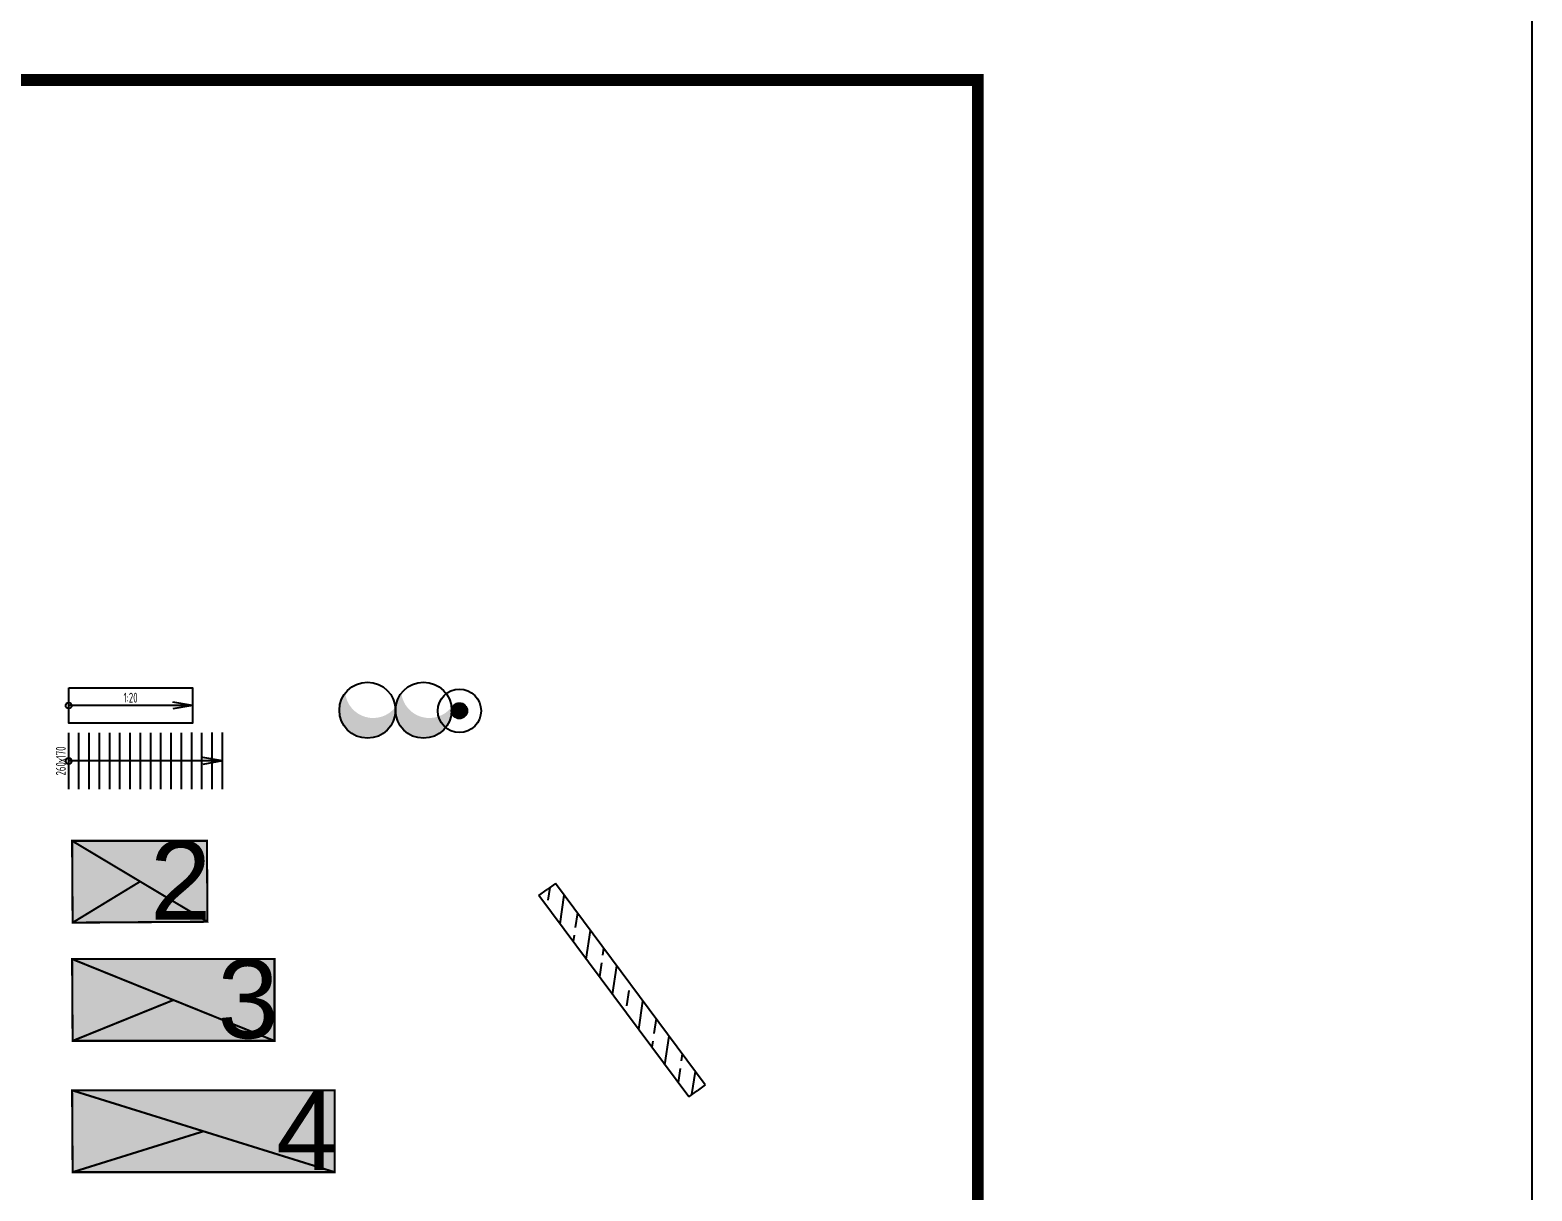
# Model space of a CAD drawing. Extents: x -2918 to -212, y 225 to 5715.
# Drawn here: x -615.02 to -576.92, y 806.75 to 836.21 of the extents above; entities that cross this region are included whole.
import ezdxf
from ezdxf.enums import TextEntityAlignment as Align

# ---------------------------------------------------------------- set-up
doc = ezdxf.new("R2010")
doc.units = 0
doc.layers.get('0').update_dxf_attribs({"linetype": 'CONTINUOUS'})
for name, color, linetype in [('_ВИДОВОЙ_ЭКРАН', 254, 'CONTINUOUS'), ('ДВ_ГП_П_НО_СВЕТИЛЬНИК', 1, 'CONTINUOUS'), ('ДВ_ГП_П_НО_СВЕТИЛЬНИК_КОНТ', 80, 'CONTINUOUS'), ('ДВ_ГП_П_НО_ФУТЛЯР', 180, 'CONTINUOUS'), ('ДВ_ОФР_РАМКА', 7, 'CONTINUOUS'), ('ЛЕСТНИЦЫ', 4, 'CONTINUOUS'), ('ПАНДУС', 7, 'CONTINUOUS'), ('ЭН_ПНД_110_ФУТЛЯР', 5, 'CONTINUOUS')]:
    doc.layers.add(name, color=color, linetype=linetype)
doc.styles.add('ISOCPEUR', font='isocpeur.ttf', dxfattribs={"width": 0.65})
doc.styles.get("Standard").update_dxf_attribs({"font": 'arial.ttf'})
doc.styles.add('НО', font='isocpeur.ttf')

# ---------------------------------------------------------------- blocks, each defined once
blk = doc.blocks.new('КОНТЕЙНЕРНАЯ_ПЛОЩАДКА_НА_3')
at = {"layer": 'ДВ_ОФР_РАМКА'}
h = blk.add_hatch(color=5, dxfattribs=at)
h.dxf.hatch_style = 1
h.paths.add_polyline_path([(0, 0), (-0.013, 2.075), (5.12, 2.075), (5.12, 0)])
at = {"const_width": 0.053}
blk.add_lwpolyline([(0, 0), (-0.013, 2.075), (5.12, 2.075), (5.12, 0)], close=True, dxfattribs=at)
for points in [[(-0.013, 2.075), (5.12, 0)], [(0, 0), (2.557, 1.036)]]:
    blk.add_lwpolyline(points, dxfattribs=at)
blk.add_lwpolyline([(0, 0), (5.12, 0)])
at = {"insert": (3.672, 2.068), "char_height": 2, "attachment_point": 1}
blk.add_mtext_dynamic_manual_height_columns('3', width=1.11346, gutter_width=12.5, heights=[-2.044], dxfattribs=at)
blk = doc.blocks.new('КОНТЕЙНЕРНАЯ_ПЛОЩАДКА_НА_4')
at = {"layer": 'ДВ_ОФР_РАМКА'}
h = blk.add_hatch(color=5, dxfattribs=at)
h.dxf.hatch_style = 1
h.paths.add_polyline_path([(0, 0), (-0.013, 2.075), (6.645, 2.075), (6.645, 0)])
at = {"const_width": 0.053}
blk.add_lwpolyline([(0, 0), (-0.013, 2.075), (6.645, 2.075), (6.645, 0)], close=True, dxfattribs=at)
for points in [[(-0.013, 2.075), (6.645, 0)], [(0, 0), (3.319, 1.036)]]:
    blk.add_lwpolyline(points, dxfattribs=at)
for points in [[(0, 0), (5.12, 0)], [(0, 0), (6.645, 0)]]:
    blk.add_lwpolyline(points)
at = {"insert": (5.164, 2.053), "char_height": 2, "attachment_point": 1}
blk.add_mtext_dynamic_manual_height_columns('4', width=1.11346, gutter_width=12.5, heights=[-2], dxfattribs=at)
blk = doc.blocks.new('КОНТЕЙНЕРНАЯ_ПЛОЩАДКА_НА_2')
at = {"layer": 'ДВ_ОФР_РАМКА'}
h = blk.add_hatch(color=5, dxfattribs=at)
h.dxf.hatch_style = 1
h.paths.add_polyline_path([(0, 0), (-0.013, 2.075), (3.407, 2.075), (3.42, 0.022)])
at = {"const_width": 0.053}
blk.add_lwpolyline([(0, 0), (-0.013, 2.075), (3.407, 2.075), (3.42, 0.022)], close=True, dxfattribs=at)
for points in [[(-0.013, 2.075), (3.42, 0.022)], [(0, 0), (1.712, 1.043)]]:
    blk.add_lwpolyline(points, dxfattribs=at)
at = {"insert": (1.963, 2.075), "char_height": 2, "attachment_point": 1}
blk.add_mtext_dynamic_manual_height_columns('2', width=1.11346, gutter_width=12.5, heights=[-2.008], dxfattribs=at)
blk = doc.blocks.new('АР_КРУЖОК_1_1')
at = {"color": 0, "linetype": 'BYBLOCK'}
blk.add_circle((0, 0), 75, dxfattribs=at)
blk = doc.blocks.new('*U271')
at = {"color": 0, "linetype": 'BYBLOCK'}
for q in [(-500, 85), (-500, -85)]:
    blk.add_line((0, 0), q, dxfattribs=at)
blk = doc.blocks.new('*U44')
at = {"color": 4, "linetype": 'BYBLOCK'}
for p, q in [((0, 0), (210, 1420)), ((257, -38), (467, 1382)), ((514, -76), (724, 1344)), ((772, -114), (981, 1306)), ((1029, -152), (1239, 1268)), ((1286, -190), (1496, 1230)), ((1543, -228), (1753, 1192)), ((1800, -266), (2010, 1154)), ((2058, -304), (2267, 1116)), ((2315, -342), (2525, 1078)), ((2572, -380), (2782, 1040)), ((2829, -418), (3039, 1002)), ((3087, -456), (3296, 965)), ((3344, -494), (3553, 927)), ((3601, -532), (3811, 889)), ((3858, -570), (4068, 851))]:
    blk.add_line(p, q, dxfattribs=at)
blk.add_lwpolyline([(3963, 140), (105, 710)], dxfattribs=at)
at = {"color": 4, "linetype": 'BYBLOCK', "rotation": 351.600349070872}
for name, p in [('АР_КРУЖОК_1_1', (105, 710)), ('*U271', (3963, 140))]:
    blk.add_blockref(name, p, dxfattribs=at)
at = {"layer": '_ВИДОВОЙ_ЭКРАН', "color": 4, "ltscale": 20, "style": 'ISOCPEUR', "width": 0.65}
blk.add_attdef('УКЛОН', text='', height=250, rotation=81.6003, dxfattribs=at).set_placement((105, 710), align=Align.BOTTOM_CENTER)
blk = doc.blocks.new('*U10')
at = {"color": 0, "linetype": 'BYBLOCK'}
blk.add_lwpolyline([(0, 900), (3140, 900), (3140, 0), (0, 0)], close=True, dxfattribs=at)
blk.add_lwpolyline([(3140, 450), (0, 450)], dxfattribs=at)
for name, p in [('АР_КРУЖОК_1_1', (0, 450)), ('*U271', (3140, 450))]:
    blk.add_blockref(name, p, dxfattribs=at)
at = {"color": 0, "linetype": 'BYBLOCK', "ltscale": 20, "style": 'ISOCPEUR', "width": 0.65}
blk.add_attdef('УКЛОН', text='', height=250, dxfattribs=at).set_placement((1570, 450), align=Align.BOTTOM_CENTER)
blk = doc.blocks.new('*U16')
at = {"layer": 'ДВ_ГП_П_НО_СВЕТИЛЬНИК'}
h = blk.add_hatch(color=256, dxfattribs=at)
h.dxf.hatch_style = 1
h.paths.add_polyline_path([(0, -0.395, 1), (0, 0.395, 1)])
at = {"layer": 'ДВ_ГП_П_НО_СВЕТИЛЬНИК_КОНТ', "linetype": 'CONTINUOUS'}
for points in [[(-4.664, -1.392, 0.445586), (-3.249, 0.181, -0.671828), (-5.791, 0.901, 0.622756)], [(-1.817, -1.392, 0.445586), (-0.402, 0.181, -0.671828), (-2.944, 0.901, 0.622756)]]:
    blk.add_hatch(color=256, dxfattribs=at).paths.add_polyline_path(points)
at = {"layer": 'ДВ_ГП_П_НО_СВЕТИЛЬНИК', "linetype": 'CONTINUOUS'}
for radius in [1.1, 0.395]:
    blk.add_circle((0, 0), radius, dxfattribs=at)
at = {"layer": 'ДВ_ГП_П_НО_СВЕТИЛЬНИК_КОНТ'}
for centre in [(-4.664, 0.031), (-1.817, 0.031)]:
    blk.add_circle(centre, 1.423, dxfattribs=at)
at = {"style": 'НО', "flags": 5}
blk.add_attdef('ТИП', (3.382, -4.372), '', height=2.5, dxfattribs=at)
at = {"layer": 'ДВ_ГП_П_НО_ФУТЛЯР', "style": 'НО', "flags": 4}
blk.add_attdef('ФИДЕР', text='', height=2.5, rotation=360, dxfattribs=at).set_placement((1.507, 2.073), align=Align.RIGHT)
blk.add_attdef('НОМЕР', (1.507, 2.073), '', height=2.5, rotation=360, dxfattribs=at)
blk = doc.blocks.new('*U65')
at = {"layer": 'ЭН_ПНД_110_ФУТЛЯР'}
h = blk.add_hatch(dxfattribs=at)
h.set_pattern_fill('ANSI33', color=4, scale=0.1, angle=15.0637)
h.set_pattern_definition([(60.0637055, (-19808.8195, 9471.9235), (-0.55027881, 0.316888357), []), (60.0637055, (-19808.38594, 9472.0402), (-0.55027881, 0.316888357), [0.3175, -0.15875])])
h.paths.add_polyline_path([(1.132, -5.011), (1.334, -4.956), (1.536, -4.902), (0.202, 0.054), (0, 0), (-0.202, -0.054)])
at = {"layer": 'ЭН_ПНД_110_ФУТЛЯР', "color": 4}
for p, q in [((-0.202, -0.054), (0, 0)), ((0.202, 0.054), (0, 0)), ((0.202, 0.054), (1.536, -4.902)), ((-0.202, -0.054), (1.132, -5.011)), ((1.536, -4.902), (1.334, -4.956)), ((1.132, -5.011), (1.334, -4.956))]:
    blk.add_line(p, q, dxfattribs=at)
at = {"layer": 'ЭН_ПНД_110_ФУТЛЯР', "color": 1, "width": 0.7}
blk.add_attdef('РАССТОЯНИЕ', text='', height=1, rotation=285.0637, dxfattribs=at).set_placement((0.869, -2.424), align=Align.BOTTOM_CENTER)

msp = doc.modelspace()

# ---------------------------------------------------------------- linework, layer by layer
msp.add_lwpolyline([(-897.424, 1049.075), (-576.92, 1049.075), (-576.92, 735.191), (-897.424, 735.191)], close=True)
at = {"color": 1, "const_width": 0.3}
msp.add_lwpolyline([(-640.48, 834.941), (-590.973, 834.941), (-590.973, 791.609), (-640.48, 791.609)], close=True, dxfattribs=at)

# ---------------------------------------------------------------- block references
for name, p in [('КОНТЕЙНЕРНАЯ_ПЛОЩАДКА_НА_2', (-613.935, 813.56)), ('КОНТЕЙНЕРНАЯ_ПЛОЩАДКА_НА_3', (-613.935, 810.56)), ('КОНТЕЙНЕРНАЯ_ПЛОЩАДКА_НА_4', (-613.935, 807.229))]:
    msp.add_blockref(name, p)
at = {"layer": 'ДВ_ГП_П_НО_СВЕТИЛЬНИК_КОНТ', "xscale": 0.5, "yscale": 0.5}
msp.add_blockref('*U16', (-604.125, 818.935), dxfattribs=at)
at = {"layer": 'ЛЕСТНИЦЫ', "color": 4, "xscale": 0.001, "yscale": 0.001, "zscale": 0.001, "rotation": 8.399650929127903}
msp.add_blockref('*U44', (-614.035, 816.944), dxfattribs=at).add_auto_attribs({'УКЛОН': '260х170'})
at = {"layer": 'ПАНДУС', "color": 4, "linetype": 'BYBLOCK', "xscale": 0.001, "yscale": 0.001, "zscale": 0.001}
msp.add_blockref('*U10', (-614.035, 818.618), dxfattribs=at).add_auto_attribs({'УКЛОН': '1:20'})
at = {"layer": 'ЭН_ПНД_110_ФУТЛЯР', "ltscale": 5, "xscale": 1.240902204056103, "yscale": 1.240902204056103, "zscale": 1.240902204056103, "rotation": 201.5925315456532}
msp.add_blockref('*U65', (-598.096, 809.291), dxfattribs=at)

doc.saveas('drawing.dxf')
